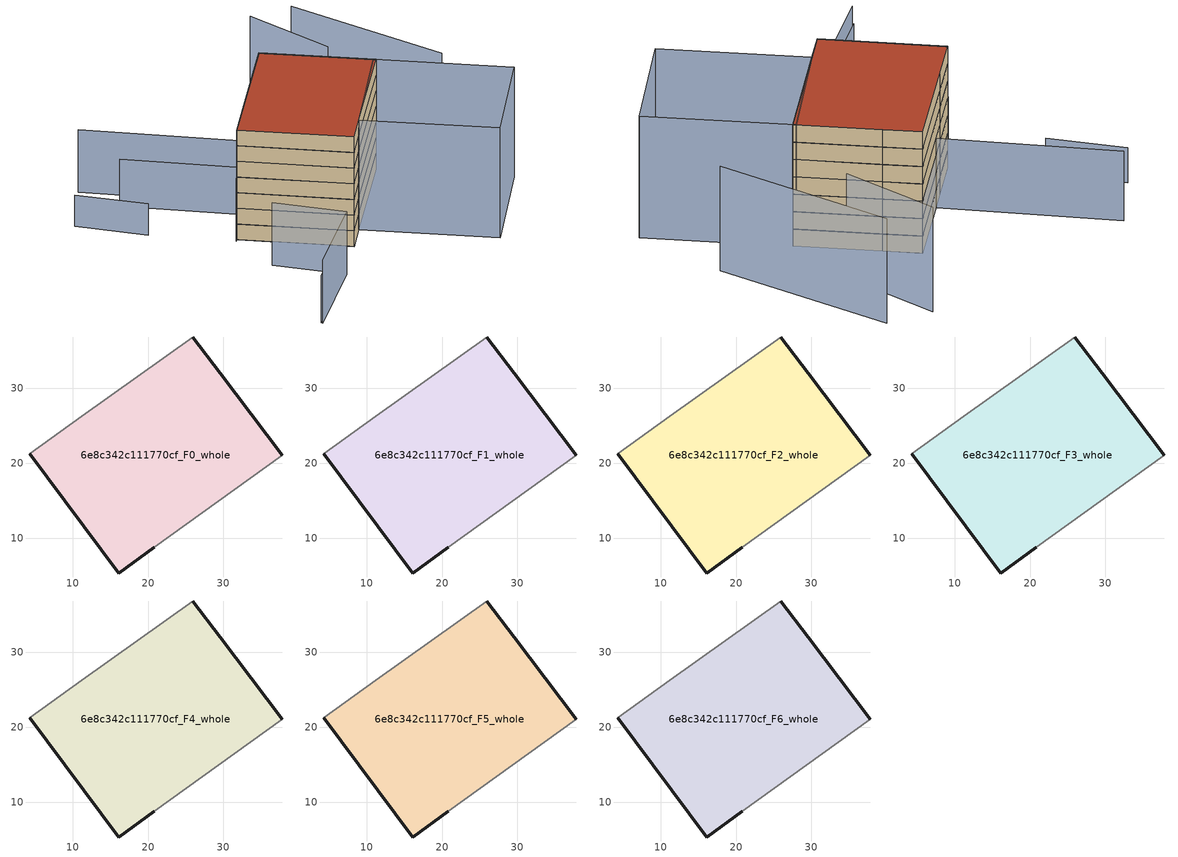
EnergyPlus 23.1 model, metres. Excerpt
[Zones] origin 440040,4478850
6e8c342c111770cf_F0_whole
 floor ground (EU_floor_Construction): 37.88,21.07 29.62,31.98 25.92,36.8 11.19,26.24 4.22,21.26 16.1,5.4 20.79,8.8 z0
 wall outside (EU_wall_Construction): 20.79,8.8 16.1,5.4 4.22,21.26 / 25.92,36.8 29.62,31.98 37.88,21.07 z0:3
 wall adiabatic (EU_wall_Construction): 37.88,21.07 20.79,8.8 / 4.22,21.26 11.19,26.24 25.92,36.8 z0:3
6e8c342c111770cf_F1_whole
 floor to 6e8c342c111770cf_F0_whole (EU_floor_Construction): 37.88,21.07 29.62,31.98 25.92,36.8 11.19,26.24 4.22,21.26 16.1,5.4 20.79,8.8 z3
 wall outside (EU_wall_Construction): 20.79,8.8 16.1,5.4 4.22,21.26 / 25.92,36.8 29.62,31.98 37.88,21.07 z3:6
 wall adiabatic (EU_wall_Construction): 37.88,21.07 20.79,8.8 / 4.22,21.26 11.19,26.24 25.92,36.8 z3:6
6e8c342c111770cf_F2_whole
 floor to 6e8c342c111770cf_F1_whole (EU_floor_Construction): 37.88,21.07 29.62,31.98 25.92,36.8 11.19,26.24 4.22,21.26 16.1,5.4 20.79,8.8 z6
 wall outside (EU_wall_Construction): 20.79,8.8 16.1,5.4 4.22,21.26 / 25.92,36.8 29.62,31.98 37.88,21.07 z6:9
 wall adiabatic (EU_wall_Construction): 37.88,21.07 20.79,8.8 / 4.22,21.26 11.19,26.24 25.92,36.8 z6:9
6e8c342c111770cf_F3_whole
 floor to 6e8c342c111770cf_F2_whole (EU_floor_Construction): 37.88,21.07 29.62,31.98 25.92,36.8 11.19,26.24 4.22,21.26 16.1,5.4 20.79,8.8 z9
 wall outside (EU_wall_Construction): 20.79,8.8 16.1,5.4 4.22,21.26 / 25.92,36.8 29.62,31.98 37.88,21.07 z9:12
 wall adiabatic (EU_wall_Construction): 37.88,21.07 20.79,8.8 / 4.22,21.26 11.19,26.24 25.92,36.8 z9:12
6e8c342c111770cf_F4_whole
 floor to 6e8c342c111770cf_F3_whole (EU_floor_Construction): 37.88,21.07 29.62,31.98 25.92,36.8 11.19,26.24 4.22,21.26 16.1,5.4 20.79,8.8 z12
 wall outside (EU_wall_Construction): 20.79,8.8 16.1,5.4 4.22,21.26 / 25.92,36.8 29.62,31.98 37.88,21.07 z12:15
 wall adiabatic (EU_wall_Construction): 37.88,21.07 20.79,8.8 / 4.22,21.26 11.19,26.24 25.92,36.8 z12:15
6e8c342c111770cf_F5_whole
 floor to 6e8c342c111770cf_F4_whole (EU_floor_Construction): 37.88,21.07 29.62,31.98 25.92,36.8 11.19,26.24 4.22,21.26 16.1,5.4 20.79,8.8 z15
 wall outside (EU_wall_Construction): 20.79,8.8 16.1,5.4 4.22,21.26 / 25.92,36.8 29.62,31.98 37.88,21.07 z15:18
 wall adiabatic (EU_wall_Construction): 37.88,21.07 20.79,8.8 / 4.22,21.26 11.19,26.24 25.92,36.8 z15:18
6e8c342c111770cf_F6_whole
 floor to 6e8c342c111770cf_F5_whole (EU_floor_Construction): 37.88,21.07 29.62,31.98 25.92,36.8 11.19,26.24 4.22,21.26 16.1,5.4 20.79,8.8 z18
 wall outside (EU_wall_Construction): 20.79,8.8 16.1,5.4 4.22,21.26 / 25.92,36.8 29.62,31.98 37.88,21.07 z18:21
 wall adiabatic (EU_wall_Construction): 37.88,21.07 20.79,8.8 / 4.22,21.26 11.19,26.24 25.92,36.8 z18:21
 roof outside (EU_roof_Construction): 29.62,31.98 37.88,21.07 20.79,8.8 16.1,5.4 4.22,21.26 11.19,26.24 25.92,36.8 z21
shading: -6.63,-8.61 8.55,0.16 / 25.92,36.8 11.19,26.24 / 11.19,26.24 -1.03,43.29 z0:9; 1.94,10.9 8.39,-0.22 / 8.39,-0.22 -6.49,-8.86 / -2.3,51.68 14.36,28.51 / 14.36,28.51 3.81,20.93 z0:12; 37.54,21.51 51.91,2.57 / 51.91,2.57 35.16,-10.13 / 35.16,-10.13 20.8,8.8 / 20.8,8.8 37.54,21.51 z0:21; -11.18,44 -4.87,33.02 z0:6; 50.83,18.33 45.19,47.67 / 39.27,33.66 37.91,50.26 z0:18
[Building]
EU S2 Campaign: North Axis=0; Terrain=City; Solar Distribution=FullExterior
[Site:Location]
Madrid: Latitude=40.5; Longitude=-3.5; Time Zone=1; Elevation=609
[SizingPeriod:WeatherFileDays]
AnnualSizingPeriod: Begin Month=1; Begin Day of Month=1; End Month=12; End Day of Month=31; Day of Week for Start Day=Monday; Use Weather File Daylight Saving Period=No; Use Weather File Rain and Snow Indicators=No
[MATERIAL]
EU_InternalMass_Material: Roughness=MediumRough; Thickness=0.1; Conductivity=1; Density=1800; Specific Heat=900; Thermal Absorptance=0.9; Solar Absorptance=0.7; Visible Absorptance=0.7
[MATERIAL:NOMASS] Roughness=MediumRough; Thermal Absorptance=0.9; Solar Absorptance=0.7; Visible Absorptance=0.7
Name | Thermal Resistance
EU_wall_NoMass | 0.609216
EU_roof_NoMass | 0.513268
EU_floor_NoMass | 0.568163
[CONSTRUCTION]
EU_wall_Construction: EU_wall_NoMass
EU_roof_Construction: EU_roof_NoMass
EU_floor_Construction: EU_floor_NoMass
EU_InternalMass_Construction: EU_InternalMass_Material
[ZONE] Type=1; Multiplier=1; Ceiling Height=autocalculate; Volume=1587.77; Floor Area=autocalculate; Part of Total Floor Area=Yes
6e8c342c111770cf_F0_whole; 6e8c342c111770cf_F1_whole; 6e8c342c111770cf_F2_whole; 6e8c342c111770cf_F3_whole; 6e8c342c111770cf_F4_whole; 6e8c342c111770cf_F5_whole; 6e8c342c111770cf_F6_whole
[INTERNALMASS] Construction=EU_InternalMass_Construction; Surface Area=516.047
Name | Zone or ZoneList
6e8c342c111770cf_F0_whole_EU_InternalMass | 6e8c342c111770cf_F0_whole
6e8c342c111770cf_F1_whole_EU_InternalMass | 6e8c342c111770cf_F1_whole
6e8c342c111770cf_F2_whole_EU_InternalMass | 6e8c342c111770cf_F2_whole
6e8c342c111770cf_F3_whole_EU_InternalMass | 6e8c342c111770cf_F3_whole
6e8c342c111770cf_F4_whole_EU_InternalMass | 6e8c342c111770cf_F4_whole
6e8c342c111770cf_F5_whole_EU_InternalMass | 6e8c342c111770cf_F5_whole
6e8c342c111770cf_F6_whole_EU_InternalMass | 6e8c342c111770cf_F6_whole
[OTHEREQUIPMENT] Fuel Type=Electricity; Design Level Calculation Method=Watts/Area; Power per Zone Floor Area=1; Fraction Latent=0; Fraction Radiant=0; Fraction Lost=0; Carbon Dioxide Generation Rate=0; EndUse Subcategory=EU_Step8_InternalGains
Name | Zone or ZoneList or Space or SpaceList | Schedule
EU_Step8_InternalGain_6e8c342c111770cf_F0_whole_f000 | 6e8c342c111770cf_F0_whole | EU_Step8_GainSchedule_6e8c342c111770cf_F0_whole_f000
EU_Step8_InternalGain_6e8c342c111770cf_F1_whole_f000 | 6e8c342c111770cf_F1_whole | EU_Step8_GainSchedule_6e8c342c111770cf_F1_whole_f000
EU_Step8_InternalGain_6e8c342c111770cf_F2_whole_f000 | 6e8c342c111770cf_F2_whole | EU_Step8_GainSchedule_6e8c342c111770cf_F2_whole_f000
EU_Step8_InternalGain_6e8c342c111770cf_F3_whole_f000 | 6e8c342c111770cf_F3_whole | EU_Step8_GainSchedule_6e8c342c111770cf_F3_whole_f000
EU_Step8_InternalGain_6e8c342c111770cf_F4_whole_f000 | 6e8c342c111770cf_F4_whole | EU_Step8_GainSchedule_6e8c342c111770cf_F4_whole_f000
EU_Step8_InternalGain_6e8c342c111770cf_F5_whole_f000 | 6e8c342c111770cf_F5_whole | EU_Step8_GainSchedule_6e8c342c111770cf_F5_whole_f000
EU_Step8_InternalGain_6e8c342c111770cf_F6_whole_f000 | 6e8c342c111770cf_F6_whole | EU_Step8_GainSchedule_6e8c342c111770cf_F6_whole_f000
[ZONEVENTILATION:DESIGNFLOWRATE] Schedule=EU_AlwaysOn; Design Flow Rate Calculation Method=AirChanges/Hour; Air Changes per Hour=0.752966; Ventilation Type=Natural; Fan Pressure Rise=0; Fan Total Efficiency=1; Constant Term Coefficient=1; Temperature Term Coefficient=0; Velocity Term Coefficient=0; Velocity Squared Term Coefficient=0; Minimum Indoor Temperature=-100; Maximum Indoor Temperature=100; Delta Temperature=-100; Minimum Outdoor Temperature=-100; Maximum Outdoor Temperature=100; Maximum Wind Speed=40
Name | Zone or ZoneList or Space or SpaceList
EU_ConstantAir_6e8c342c111770cf_F0_whole | 6e8c342c111770cf_F0_whole
EU_ConstantAir_6e8c342c111770cf_F1_whole | 6e8c342c111770cf_F1_whole
EU_ConstantAir_6e8c342c111770cf_F2_whole | 6e8c342c111770cf_F2_whole
EU_ConstantAir_6e8c342c111770cf_F3_whole | 6e8c342c111770cf_F3_whole
EU_ConstantAir_6e8c342c111770cf_F4_whole | 6e8c342c111770cf_F4_whole
EU_ConstantAir_6e8c342c111770cf_F5_whole | 6e8c342c111770cf_F5_whole
EU_ConstantAir_6e8c342c111770cf_F6_whole | 6e8c342c111770cf_F6_whole
[HVACTEMPLATE:THERMOSTAT] Constant Heating Setpoint=20; Constant Cooling Setpoint=50
EU_HeatOnly_6e8c342c111770cf_F0_whole; EU_HeatOnly_6e8c342c111770cf_F1_whole; EU_HeatOnly_6e8c342c111770cf_F2_whole; EU_HeatOnly_6e8c342c111770cf_F3_whole; EU_HeatOnly_6e8c342c111770cf_F4_whole; EU_HeatOnly_6e8c342c111770cf_F5_whole; EU_HeatOnly_6e8c342c111770cf_F6_whole
[HVACTEMPLATE:ZONE:IDEALLOADSAIRSYSTEM] System Availability Schedule=EU_AlwaysOn; Maximum Heating Supply Air Temperature=50; Minimum Cooling Supply Air Temperature=13; Maximum Heating Supply Air Humidity Ratio=0.0156; Minimum Cooling Supply Air Humidity Ratio=0.0077; Heating Limit=NoLimit; Cooling Limit=NoLimit; Heating Availability Schedule=EU_AlwaysOn; Cooling Availability Schedule=EU_CoolingOff; Dehumidification Control Type=ConstantSensibleHeatRatio; Cooling Sensible Heat Ratio=0.7; Dehumidification Setpoint=60; Humidification Control Type=None; Humidification Setpoint=30; Outdoor Air Method=None; Outdoor Air Flow Rate per Person=0.00944; Outdoor Air Flow Rate per Zone Floor Area=0; Outdoor Air Flow Rate per Zone=0; Demand Controlled Ventilation Type=None; Outdoor Air Economizer Type=NoEconomizer; Heat Recovery Type=None; Sensible Heat Recovery Effectiveness=0.7; Latent Heat Recovery Effectiveness=0.65
Name | Template Thermostat
6e8c342c111770cf_F0_whole | EU_HeatOnly_6e8c342c111770cf_F0_whole
6e8c342c111770cf_F1_whole | EU_HeatOnly_6e8c342c111770cf_F1_whole
6e8c342c111770cf_F2_whole | EU_HeatOnly_6e8c342c111770cf_F2_whole
6e8c342c111770cf_F3_whole | EU_HeatOnly_6e8c342c111770cf_F3_whole
6e8c342c111770cf_F4_whole | EU_HeatOnly_6e8c342c111770cf_F4_whole
6e8c342c111770cf_F5_whole | EU_HeatOnly_6e8c342c111770cf_F5_whole
6e8c342c111770cf_F6_whole | EU_HeatOnly_6e8c342c111770cf_F6_whole
[SIZING:ZONE] Zone Cooling Design Supply Air Temperature Input Method=SupplyAirTemperature; Zone Cooling Design Supply Air Temperature=13; Zone Heating Design Supply Air Temperature Input Method=SupplyAirTemperature; Zone Heating Design Supply Air Temperature=50; Zone Cooling Design Supply Air Humidity Ratio=0.008; Zone Heating Design Supply Air Humidity Ratio=0.008; Cooling Design Air Flow Method=DesignDay; Cooling Design Air Flow Rate=0; Cooling Minimum Air Flow per Zone Floor Area=0.000762; Cooling Minimum Air Flow=0; Cooling Minimum Air Flow Fraction=0.2; Heating Design Air Flow Method=DesignDay; Heating Design Air Flow Rate=0; Heating Maximum Air Flow per Zone Floor Area=0.002032; Heating Maximum Air Flow=0.141576; Heating Maximum Air Flow Fraction=0.3; Account for Dedicated Outdoor Air System=No; Dedicated Outdoor Air System Control Strategy=NeutralSupplyAir; Dedicated Outdoor Air Low Setpoint Temperature for Design=autosize; Dedicated Outdoor Air High Setpoint Temperature for Design=autosize; Zone Load Sizing Method=Sensible Load Only No Latent Load; Zone Latent Cooling Design Supply Air Humidity Ratio Input Method=HumidityRatioDifference; Zone Cooling Design Supply Air Humidity Ratio Difference=0.005; Zone Latent Heating Design Supply Air Humidity Ratio Input Method=HumidityRatioDifference; Zone Humidification Design Supply Air Humidity Ratio Difference=0.005
6e8c342c111770cf_F0_whole; 6e8c342c111770cf_F1_whole; 6e8c342c111770cf_F2_whole; 6e8c342c111770cf_F3_whole; 6e8c342c111770cf_F4_whole; 6e8c342c111770cf_F5_whole; 6e8c342c111770cf_F6_whole
[SCHEDULE:CONSTANT]
Name | Hourly Value
EU_AlwaysOn | 1
EU_CoolingOff | 0
[SCHEDULE:FILE] Column Number=1; Rows to Skip at Top=0; Number of Hours of Data=8760; Column Separator=Comma; Interpolate to Timestep=No; Minutes per Item=60; Adjust Schedule for Daylight Savings=Yes
Name | File
EU_Step8_GainSchedule_6e8c342c111770cf_F0_whole_f000 | ../../schedules/6e8c342c111770cf/6e8c342c111770cf_F0_whole_f000_gain.csv
EU_Step8_GainSchedule_6e8c342c111770cf_F1_whole_f000 | ../../schedules/6e8c342c111770cf/6e8c342c111770cf_F1_whole_f000_gain.csv
EU_Step8_GainSchedule_6e8c342c111770cf_F2_whole_f000 | ../../schedules/6e8c342c111770cf/6e8c342c111770cf_F2_whole_f000_gain.csv
EU_Step8_GainSchedule_6e8c342c111770cf_F3_whole_f000 | ../../schedules/6e8c342c111770cf/6e8c342c111770cf_F3_whole_f000_gain.csv
EU_Step8_GainSchedule_6e8c342c111770cf_F4_whole_f000 | ../../schedules/6e8c342c111770cf/6e8c342c111770cf_F4_whole_f000_gain.csv
EU_Step8_GainSchedule_6e8c342c111770cf_F5_whole_f000 | ../../schedules/6e8c342c111770cf/6e8c342c111770cf_F5_whole_f000_gain.csv
EU_Step8_GainSchedule_6e8c342c111770cf_F6_whole_f000 | ../../schedules/6e8c342c111770cf/6e8c342c111770cf_F6_whole_f000_gain.csv
